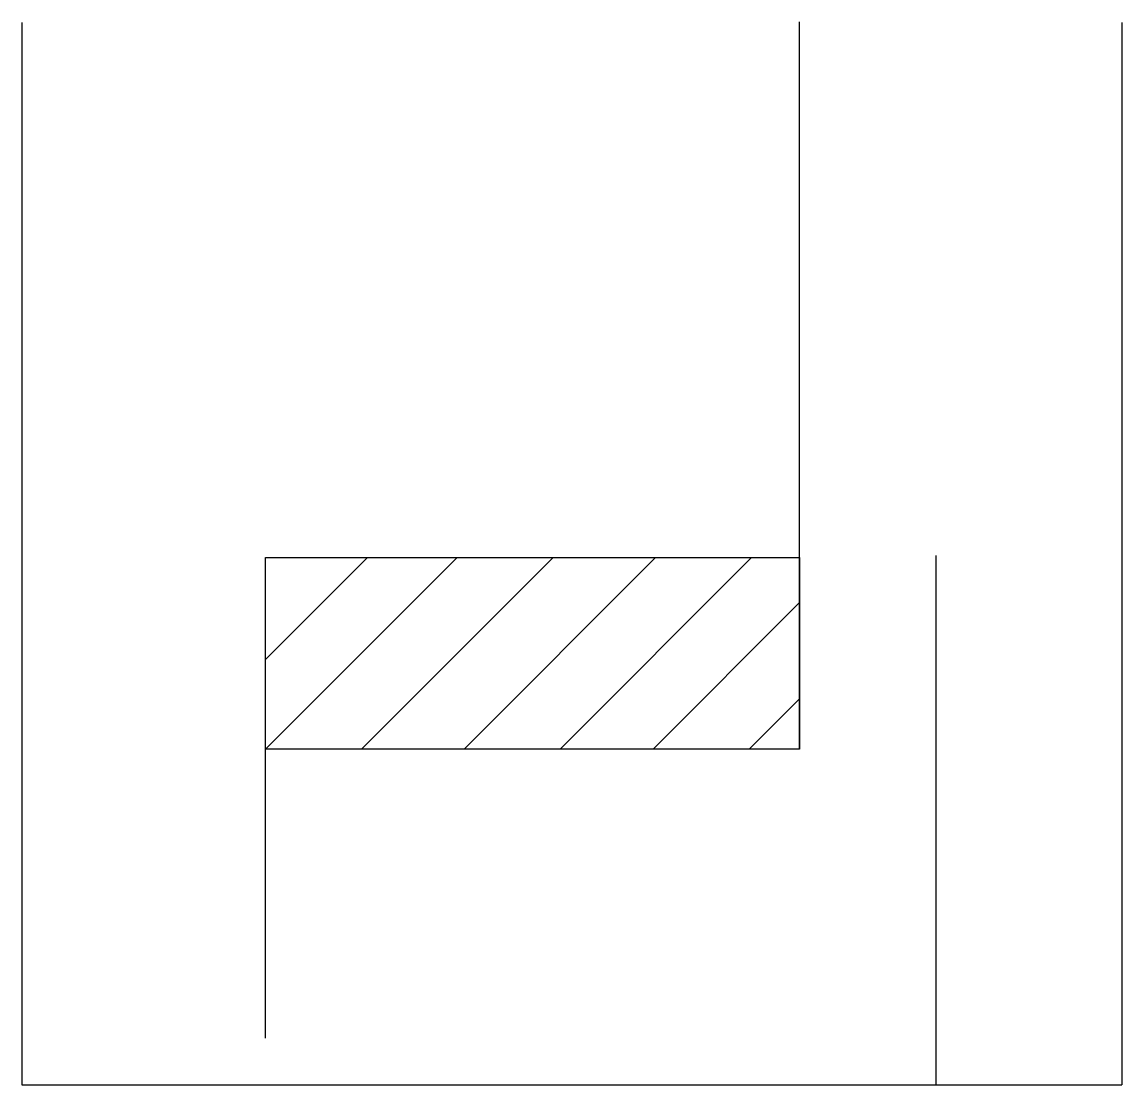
# Model space of a CAD drawing. Header units: millimetres. Extents: x 0 to 0.962, y 0 to 0.93.
import ezdxf

# ---------------------------------------------------------------- set-up
doc = ezdxf.new("R2010")
doc.units = ezdxf.units.MM

msp = doc.modelspace()

# ---------------------------------------------------------------- linework, layer by layer
for p, q in [((0, 0.92921), (0, 0)), ((0.68011, 0.29383), (0.68011, 0.92979)), ((0.96217, 0.92921), (0.96217, 0)), ((0.7997, 0), (0.7997, 0.46301)), ((0.21304, 0.04105), (0.21304, 0.4613)), ((0.38051, 0.4613), (0.21304, 0.29383)), ((0.30207, 0.4613), (0.21304, 0.37227)), ((0.46455, 0.4613), (0.29708, 0.29383)), ((0.5542, 0.4613), (0.38673, 0.29383)), ((0.63824, 0.4613), (0.47077, 0.29383)), ((0.68011, 0.42192), (0.55202, 0.29383)), ((0.68011, 0.33788), (0.63606, 0.29383)), ((0, 0), (0.96217, 0))]:
    msp.add_line(p, q)
msp.add_lwpolyline([(0.21304, 0.4613), (0.68011, 0.4613), (0.68011, 0.29383), (0.21304, 0.29383)], close=True)

doc.saveas('drawing.dxf')
